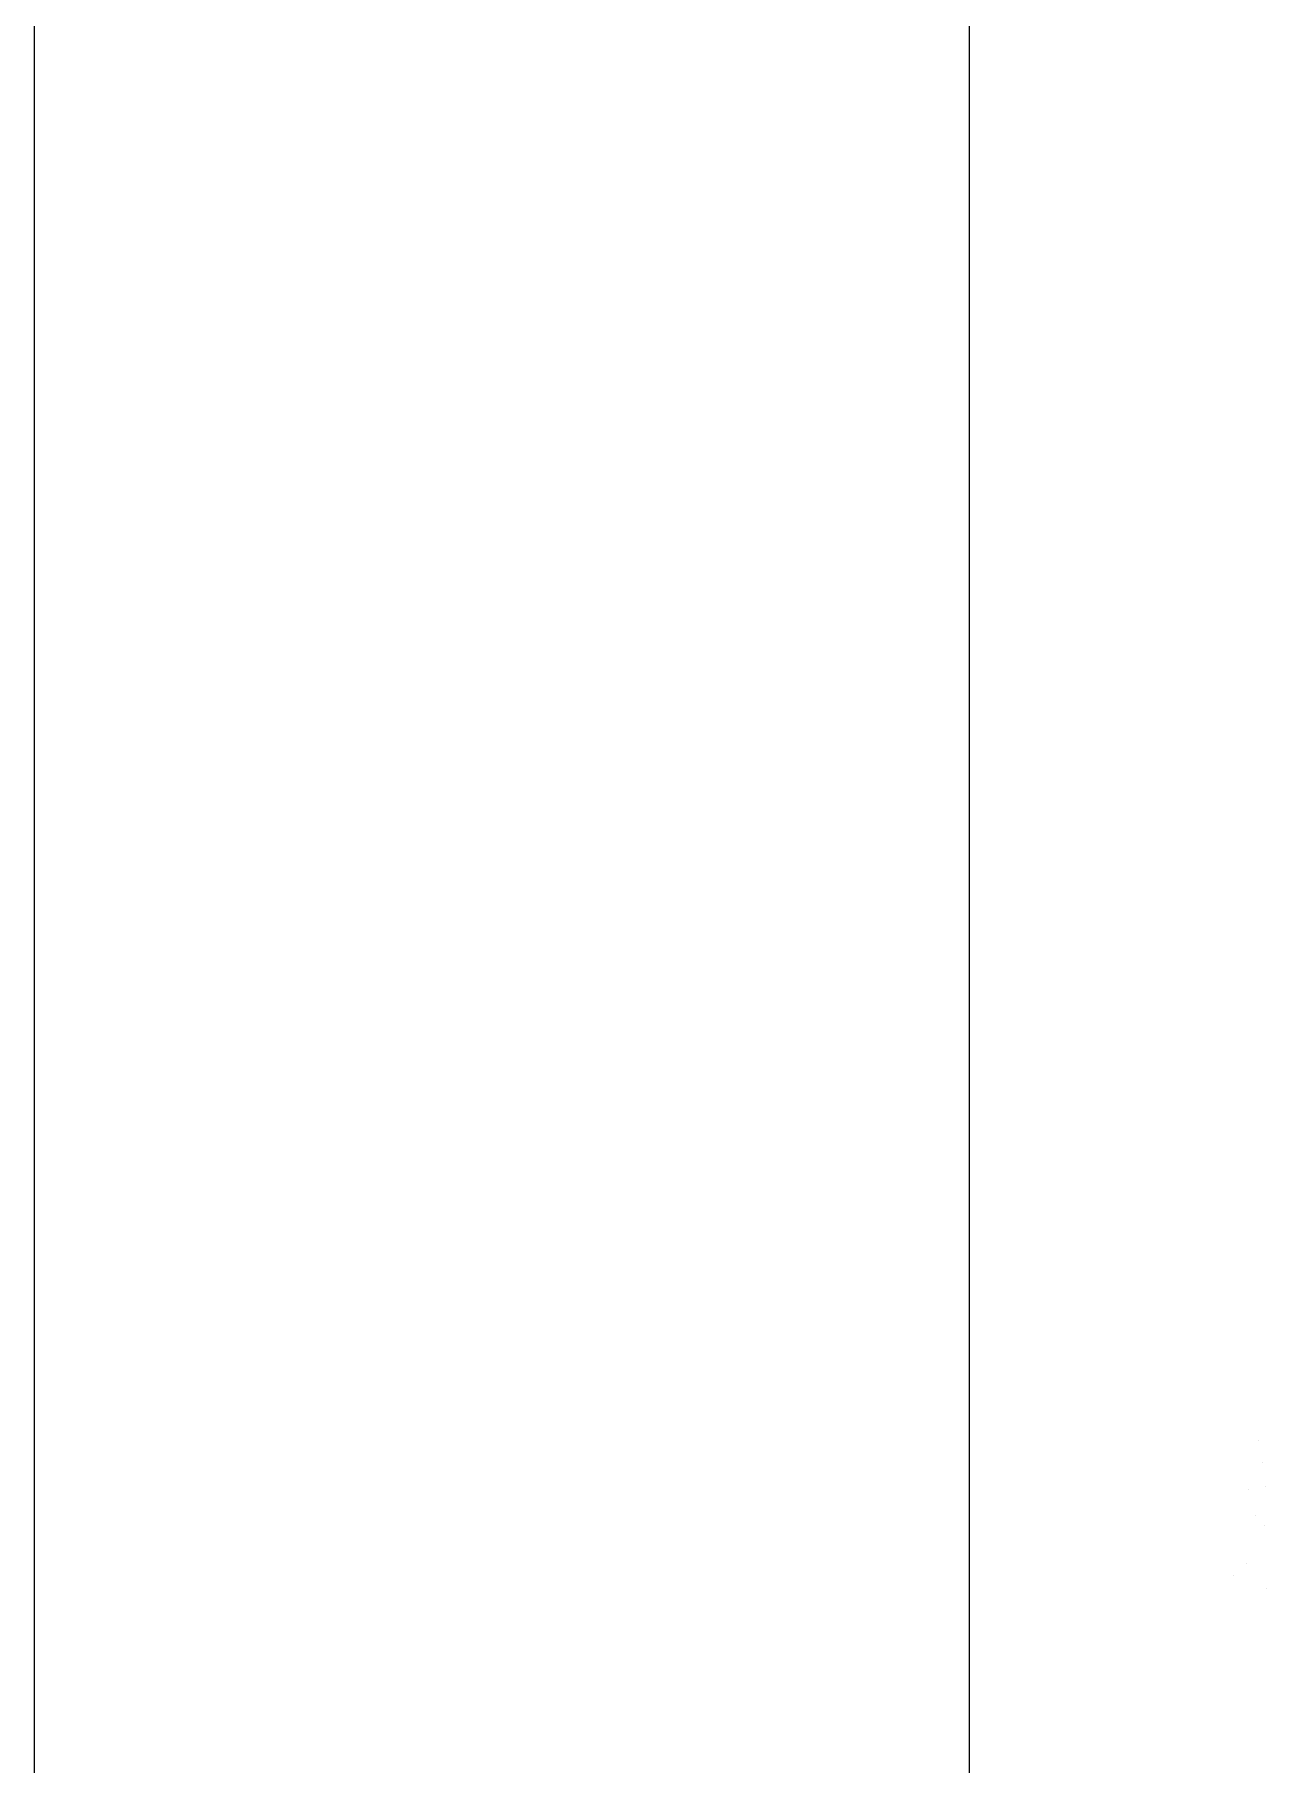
# Model space of a CAD drawing. Header units: millimetres. Extents: x -25043 to 36072, y 3768 to 12000.
# Drawn here: x -22937.8 to -22616, y 7377.2 to 7828.7 of the extents above; entities that cross this region are included whole.
import ezdxf

# ---------------------------------------------------------------- set-up
doc = ezdxf.new("R2010")
doc.units = ezdxf.units.MM
doc.linetypes.add('SOLID_LINE', pattern=[0])
doc.layers.add('MIMARI', color=2, linetype='SOLID_LINE')
doc.layers.add('YAZI', color=7, linetype='Continuous')

msp = doc.modelspace()

# ---------------------------------------------------------------- linework, layer by layer
at = {"lineweight": 0}
msp.add_lwpolyline([(-22937.77, 12000.46), (-13102.84, 12000.46), (-13102.84, 4743.1), (-22937.77, 4743.1)], close=True, dxfattribs=at)
at = {"layer": 'MIMARI', "linetype": 'Continuous', "lineweight": 0}
for p, q in [((-22618.43, 7461.75), (-22618.43, 7461.75)), ((-22617.31, 7456.03), (-22617.31, 7456.03)), ((-22616.6, 7449.68), (-22616.6, 7449.68)), ((-22621.05, 7449.09), (-22621.05, 7449.09)), ((-22619.05, 7442.05), (-22619.05, 7442.05)), ((-22616.77, 7439.56), (-22616.77, 7439.56)), ((-22621.57, 7429.73), (-22621.57, 7429.73)), ((-22624.78, 7426.47), (-22624.78, 7426.47)), ((-22616.23, 7423.09), (-22616.23, 7423.09))]:
    msp.add_line(p, q, dxfattribs=at)
at = {"layer": 'YAZI', "lineweight": 0}
msp.add_lwpolyline([(-22693.76, 8528.01), (-20545.13, 8528.01), (-20545.13, 6091.26), (-22693.76, 6091.26)], close=True, dxfattribs=at)

doc.saveas('drawing.dxf')
